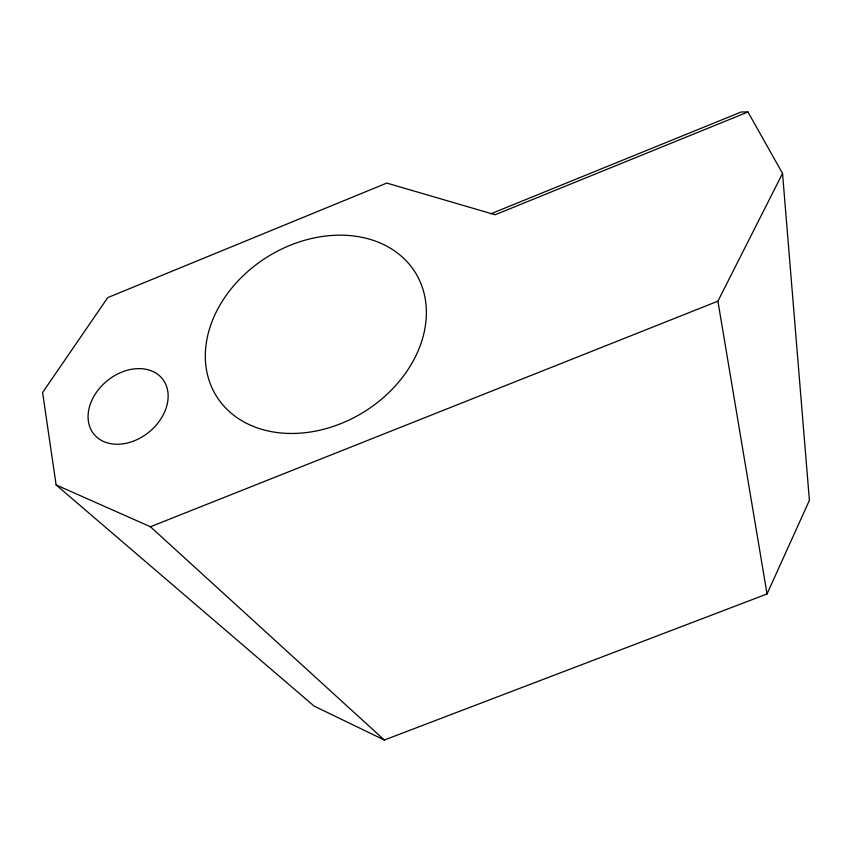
<?xml version="1.0" encoding="UTF-8"?>
<svg xmlns="http://www.w3.org/2000/svg" width="852" height="852" viewBox="0 0 852 852"><rect width="100%" height="100%" fill="white"/><g stroke="black" fill="none" stroke-linecap="round" stroke-linejoin="round"><path stroke-width="1.28" d="M747.96 111.985L495.172 214.747L386.776 183.084L107.746 297.604L42.6 392.506L56.126 484.948L314.1 706.084L384.337 740.026L767.034 593.972L809.4 500.348L782.541 173.425L747.96 111.985L741.219 111.974L490.731 213.841M767.034 593.972L717.906 301.182L782.541 173.425M56.126 484.948L150.431 526.749L717.906 301.182M150.431 526.749L384.337 740.026M288.881 433.434A117.086 91.324 -31.8 0 0 422.166 286.932A117.086 91.324 -31.8 0 0 236.505 282.576A117.086 91.324 -31.8 0 0 288.881 433.434M124.701 443.562A44.016 33.09 -39.1 0 0 164.351 381.653A44.016 33.09 -39.1 0 0 95.264 394.071A44.016 33.09 -39.1 0 0 124.701 443.562"/></g></svg>
